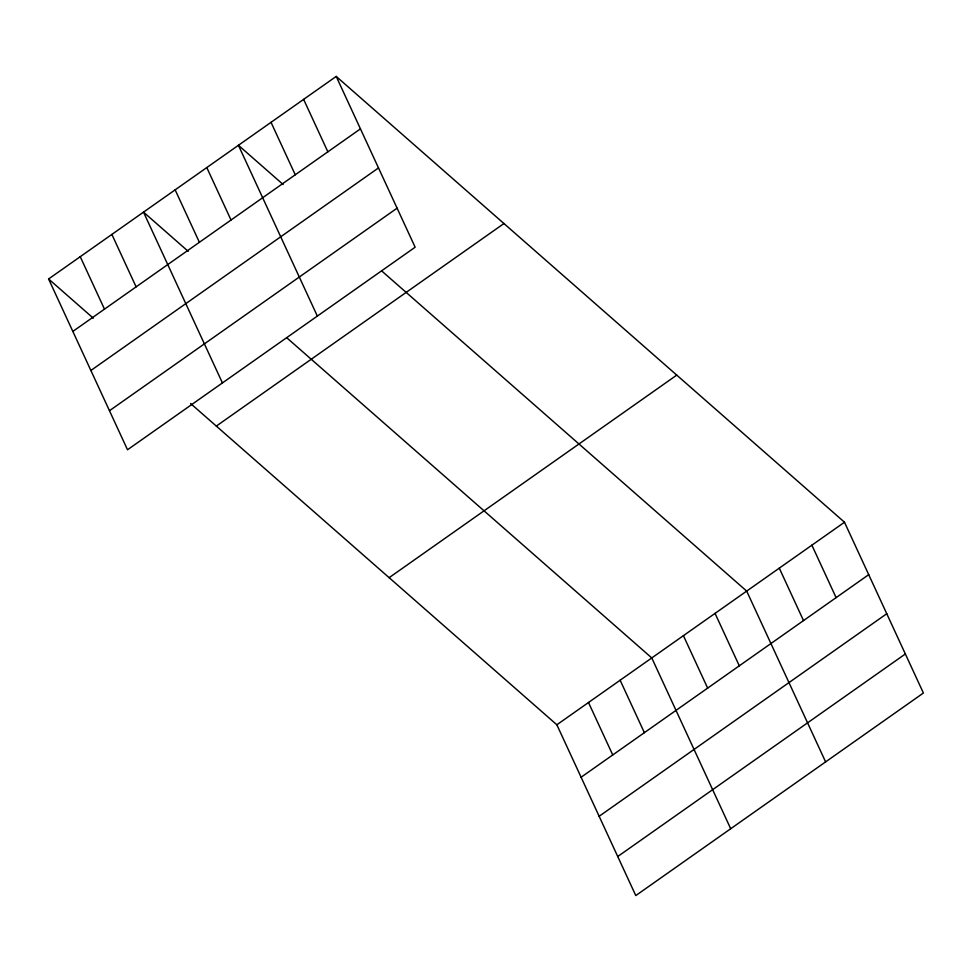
<?xml version="1.0" encoding="UTF-8"?>
<svg xmlns="http://www.w3.org/2000/svg" width="972" height="972" viewBox="0 0 972 972"><rect width="100%" height="100%" fill="white"/><g stroke="black" fill="none" stroke-linecap="round" stroke-linejoin="round"><path stroke-width="1.46" d="M336.215 76.424L415.141 247.216L127.514 449.769L48.6 278.976L336.215 76.424L844.486 522.231L923.4 693.024L635.785 895.577L556.859 724.784L190.609 403.538M72.839 331.428L360.454 128.863M90.882 370.478L378.497 167.925M109.472 410.719L397.098 208.166M216.331 426.088L503.946 223.536M389.14 577.672L676.755 375.107M556.859 724.784L844.486 522.231M581.098 777.236L868.713 574.671M599.141 816.286L886.756 613.733M617.73 856.526L905.357 653.974M283.156 184.522L238.432 145.29L317.346 316.082M381.559 270.824L746.69 591.098L825.605 761.89M188.24 251.359L143.516 212.127L222.43 382.932M286.643 337.673L651.775 657.935L730.689 828.739M48.6 278.976L93.324 318.209M811.887 545.183L836.114 597.634M779.289 568.146L803.516 620.586M715.052 613.381L739.291 665.82M683.413 635.664L707.652 688.103M620.136 680.218L644.375 732.669M588.497 702.501L612.737 754.952M303.629 99.375L327.856 151.826M271.03 122.338L295.257 174.778M206.793 167.573L231.02 220.012M175.154 189.856L199.382 242.295M111.877 234.41L136.104 286.862M80.239 256.693L104.478 309.145"/></g></svg>
